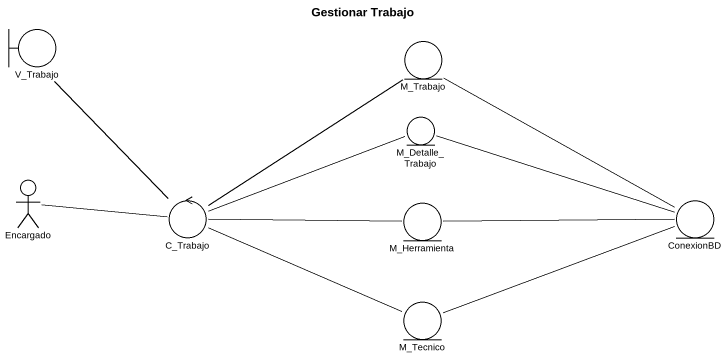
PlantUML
@startuml
title Gestionar Trabajo
boundary V_Trabajo
entity M_Trabajo
entity M_Detalle_Trabajo
actor Encargado
control C_Trabajo
entity ConexionBD
entity M_Herramienta
entity M_Tecnico
M_Trabajo -right- ConexionBD
M_Detalle_Trabajo -right- ConexionBD
Encargado -right- C_Trabajo
C_Trabajo -up- V_Trabajo
C_Trabajo -up- M_Trabajo
C_Trabajo -right- M_Detalle_Trabajo
C_Trabajo -right- M_Herramienta
C_Trabajo -right- M_Tecnico
M_Herramienta -right- ConexionBD
M_Tecnico -right- ConexionBD
@enduml
